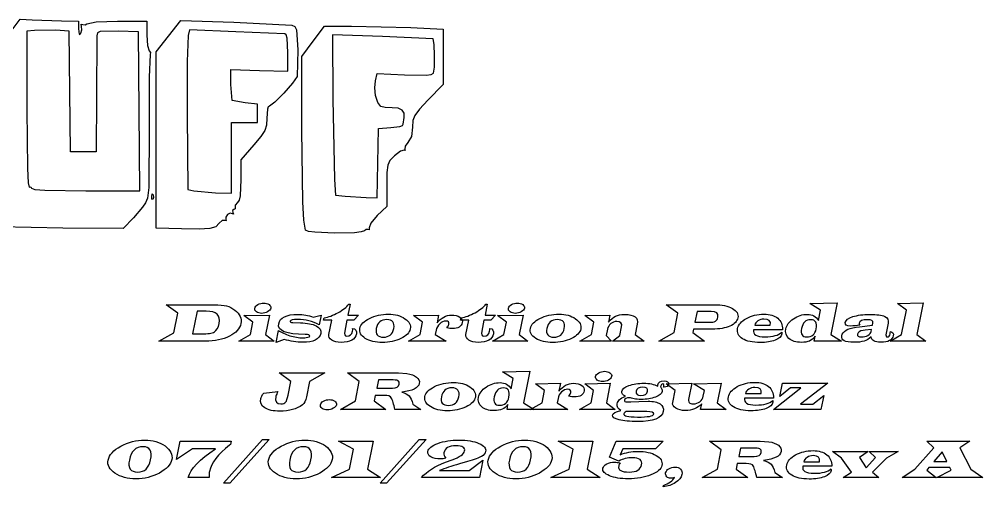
# Model space of a CAD drawing. Extents: x 11.5 to 80.3, y 153.8 to 175.7.
# Drawn here: x 40.43 to 80.3, y 156.38 to 175.7 of the extents above; entities that cross this region are included whole.
import ezdxf

# ---------------------------------------------------------------- set-up
doc = ezdxf.new("R2010")
doc.units = 0
doc.layers.add('Layer_1', color=7, linetype='CONTINUOUS')

msp = doc.modelspace()

# ---------------------------------------------------------------- linework, layer by layer
at = {"layer": 'Layer_1', "color": 7}
for points in [[(39.973111, 175.0433), (40.463636, 175.704984), (40.97042, 175.677298), (42.182612, 175.635631), (42.888027, 175.621632), (42.889438, 175.305411), (42.911028, 175.095818), (42.938234, 175.082046), (42.977728, 175.126313), (43.022531, 175.266165), (43.008363, 175.409844), (42.99572, 175.49956), (43.059288, 175.490049), (43.152887, 175.472354), (43.227512, 175.522747), (43.608729, 175.594093), (44.499115, 175.621638), (45.709603, 175.621638), (45.709603, 175.04359), (45.738649, 174.617393), (45.808488, 174.404428), (45.860227, 174.331978), (45.845749, 174.243615), (45.807006, 173.315126), (45.800374, 171.222801), (45.787053, 168.746149), (45.739185, 168.303201), (45.650734, 168.118376), (45.531893, 167.935065), (45.155536, 167.493175), (44.732129, 167.051283), (42.228939, 167.067652), (39.604114, 167.128457)], [(47.144748, 167.036274), (46.09879, 167.066004), (46.091029, 169.470847), (46.09244, 173.120184), (46.10164, 174.364677), (46.606996, 175.007726), (47.112349, 175.650777), (49.305269, 175.583405), (51.711146, 175.462583), (51.828942, 175.408823), (51.89667, 175.271347), (51.954692, 174.439581), (51.93663, 173.341028), (51.73952, 173.061137), (51.374421, 172.650927), (51.001791, 172.280243), (50.782096, 172.118938), (50.736189, 172.084107), (50.701442, 171.984386), (50.671749, 171.618911), (50.658457, 171.328496), (50.591728, 171.102512), (50.43122, 170.85734), (50.136597, 170.509352), (49.601456, 169.899817), (49.601456, 169.075324), (49.56931, 168.407095), (49.524544, 168.229837), (49.45658, 168.130594), (49.369923, 168.020332), (49.365013, 167.924083), (49.370713, 167.863152), (49.309547, 167.837808), (49.253278, 167.802081), (49.270748, 167.716184), (49.296797, 167.651476), (49.261129, 167.666688), (49.161087, 167.687911), (49.053047, 167.628918), (48.980042, 167.527778), (48.985122, 167.422558), (48.99881, 167.369678), (48.942052, 167.386554), (48.829736, 167.379132), (48.708098, 167.26959), (48.563962, 167.125544), (48.321933, 167.048576), (47.88213, 167.023769), (47.144666, 167.036243), (47.144725, 167.036243)], [(52.281946, 166.986586), (52.212107, 167.395701), (52.165238, 168.156078), (52.125677, 171.120651), (52.11769, 174.160111), (52.586607, 174.793663), (53.055528, 175.427218), (54.183398, 175.427221), (56.640182, 175.363487), (57.969099, 175.299755), (57.969099, 174.15651), (57.969099, 173.013264), (57.336659, 172.358655), (56.986277, 171.985143), (56.796827, 171.732763), (56.719185, 171.515053), (56.704227, 171.245551), (56.660466, 170.851789), (56.511923, 170.613026), (56.39431, 170.45821), (56.381582, 170.330378), (56.401196, 170.275604), (56.361372, 170.296432), (56.208568, 170.257325), (55.956578, 170.058426), (55.771638, 169.863853), (55.675685, 169.67131), (55.639527, 169.372112), (55.633967, 168.857587), (55.633967, 167.969439), (55.24588, 167.587468), (54.985431, 167.280492), (54.904222, 167.078822), (54.910741, 167.0056), (54.861192, 167.007293), (54.780058, 167.017284), (54.710618, 166.96369), (54.581278, 166.914809), (54.298249, 166.881681), (53.478938, 166.860741), (52.668302, 166.896955), (52.396122, 166.935284), (52.281971, 166.986448), (52.281963, 166.98644)], [(45.39475, 171.89999), (45.369124, 175.183813), (44.517764, 175.211922), (43.779812, 175.205854), (43.675122, 175.142698), (43.647605, 175.017313), (43.623278, 172.508092), (43.617746, 170.221578), (43.082605, 170.221578), (42.547464, 170.221578), (42.521527, 172.718102), (42.495591, 175.214626), (41.937748, 175.248379), (41.063689, 175.246686), (40.747467, 175.211197), (40.747467, 171.956601), (40.772077, 169.540153), (40.802517, 168.942922), (40.844772, 168.762142), (40.91349, 168.774334), (40.942071, 168.719225), (41.079442, 168.67379), (41.494989, 168.641628), (43.181227, 168.616171), (45.420384, 168.616171), (45.394758, 171.899993), (45.394747, 171.899957)], [(49.212316, 169.978342), (49.212316, 171.437818), (49.747458, 171.437818), (50.282599, 171.437818), (50.282599, 171.813458), (50.282599, 172.189099), (49.78291, 172.248281), (49.239935, 172.35075), (49.189815, 173.010535), (49.182985, 173.627032), (50.365231, 173.592771), (51.547479, 173.558512), (51.547479, 174.330618), (51.519108, 174.924205), (51.481355, 175.063007), (51.425856, 175.10952), (49.388228, 175.189468), (47.472224, 175.26262), (47.415049, 175.028616), (47.382664, 173.964316), (47.385204, 171.734069), (47.41241, 168.673524), (47.655655, 168.605893), (48.555667, 168.528564), (49.212429, 168.518855), (49.212429, 169.978331), (49.212435, 169.978342)], [(55.266494, 169.759442), (55.293418, 171.194596), (55.804234, 171.224003), (56.17793, 171.277143), (56.283208, 171.319815), (56.322496, 171.369952), (56.360621, 171.643721), (56.360057, 171.825258), (56.276604, 171.951905), (56.110395, 172.023621), (55.86148, 172.040357), (55.568048, 172.051307), (55.386895, 172.097058), (55.265052, 172.269538), (55.177464, 172.551986), (55.139274, 172.871921), (55.165605, 173.156856), (55.246239, 173.46504), (56.373832, 173.409504), (57.264915, 173.392853), (57.480719, 173.419805), (57.57429, 173.471864), (57.607832, 173.729843), (57.614238, 174.200827), (57.596289, 174.66344), (57.556676, 174.896318), (55.459793, 174.989878), (53.388246, 175.060817), (53.405489, 172.397966), (53.469108, 169.08341), (53.515485, 168.431702), (53.917991, 168.394997), (54.780061, 168.34129), (55.239629, 168.3243), (55.266553, 169.759451), (55.266561, 169.759442)], [(45.911936, 168.381063), (45.931438, 168.482068), (45.970734, 168.439847), (45.989559, 168.332388), (45.963058, 168.25336), (45.923798, 168.266625), (45.911945, 168.38106), (45.911939, 168.38106)], [(48.136993, 162.398311), (46.211047, 162.398311), (46.832816, 162.746677), (46.99377, 163.552554), (46.512008, 163.903128)], [(46.512008, 163.903128), (48.489771, 163.903128)], [(54.123189, 163.928483), (54.03279, 163.477588), (54.472659, 163.477588), (54.274223, 163.259308), (53.988693, 163.259308), (53.897191, 162.802901)], [(54.072474, 163.928483), (54.123183, 163.928483)], [(59.794092, 163.928483), (59.703693, 163.477588), (60.143562, 163.477588), (59.945126, 163.259308), (59.659596, 163.259308), (59.568094, 162.802901)], [(59.743376, 163.928483), (59.794086, 163.928483)], [(69.101913, 162.8933), (68.331314, 162.8933), (68.302651, 162.749985), (68.783313, 162.398311), (66.901463, 162.398311), (67.524336, 162.749985), (67.68529, 163.555862), (67.202425, 163.903128)], [(67.202425, 163.903128), (69.192312, 163.903128)], [(73.498408, 163.248282), (73.584395, 163.678231), (73.137911, 163.953838), (74.272312, 163.979209)], [(74.272312, 163.979195), (74.011036, 162.673917), (74.45752, 162.398311), (73.328631, 162.398311), (73.36832, 162.598951)], [(77.830959, 163.979195), (77.569683, 162.673917), (77.941201, 162.398311), (76.460638, 162.398311), (76.942399, 162.673917), (77.143042, 163.678231), (76.771522, 163.953838), (77.830959, 163.979209)], [(48.165656, 163.636338), (47.788624, 163.636338), (47.600108, 162.695965)], [(50.781723, 163.477588), (50.620769, 162.673917), (50.98457, 162.398311), (49.511723, 162.398311), (49.993485, 162.673917), (50.093806, 163.175522), (49.722286, 163.452233), (50.781723, 163.477576)], [(52.591913, 163.392656), (52.919336, 163.477542)], [(52.919336, 163.477588), (52.838858, 163.076304)], [(57.680733, 162.844772), (57.646558, 162.673895), (58.093042, 162.398288), (56.535308, 162.398288), (57.019274, 162.673895), (57.119596, 163.1755), (56.748076, 163.45221)], [(56.748076, 163.452233), (57.782158, 163.476476), (57.717114, 163.151257)], [(61.276862, 163.477588), (61.115908, 162.673917), (61.479709, 162.398311), (60.006862, 162.398311), (60.488624, 162.673917), (60.588945, 163.175522), (60.217425, 163.452233), (61.276862, 163.477576)], [(64.77267, 162.889981), (64.719753, 162.624297), (64.938035, 162.398299), (63.62063, 162.398299), (64.102392, 162.673906), (64.202713, 163.175511), (63.831193, 163.452221)], [(63.831193, 163.452233), (64.865272, 163.477576), (64.806844, 163.187638)], [(69.056715, 163.620906), (68.476836, 163.620906), (68.387538, 163.175522)], [(51.752965, 163.161191), (52.06385, 163.149055)], [(53.244549, 162.672814), (53.361406, 163.259308), (53.021859, 163.259308), (53.041699, 163.357423)], [(58.915452, 162.672814), (59.032309, 163.259308), (58.692762, 163.259308), (58.712602, 163.357423)], [(66.005188, 163.103855), (65.919197, 162.673906), (66.290715, 162.398299), (64.973313, 162.398299), (65.283094, 162.624297), (65.355854, 162.986995)], [(68.387538, 163.175522), (68.960802, 163.175522)], [(70.862489, 163.056461), (71.508515, 163.056461)], [(75.053938, 162.970471), (75.191741, 162.98921), (75.737443, 163.063071), (75.753981, 163.149061)], [(76.379058, 163.138038), (76.297479, 162.729035)], [(47.600108, 162.695965), (47.969424, 162.695965)], [(51.386957, 162.469958), (51.05733, 162.343178), (51.157651, 162.843683)], [(72.013433, 162.867945), (70.817297, 162.867945)], [(75.701051, 162.884478), (75.432059, 162.846996), (75.354888, 162.838191)], [(75.683412, 162.797401), (75.701051, 162.884492)], [(52.15866, 162.533899), (52.251263, 162.53277), (52.433163, 162.572456)], [(51.556736, 160.161476), (51.670288, 160.730332), (51.188527, 161.080906), (53.070373, 161.080906), (52.4475, 160.730332), (52.31962, 160.090921)], [(55.529892, 160.153797), (55.163883, 160.153797), (55.117582, 159.925595), (55.600447, 159.576125), (53.718598, 159.576125), (54.340367, 159.925595), (54.501324, 160.729265), (54.019563, 161.080942)], [(54.019563, 161.080906), (55.842981, 161.080906), (56.11859, 161.082035), (56.466957, 161.058892)], [(60.782973, 160.42606), (60.868963, 160.856008), (60.422479, 161.131615), (61.55688, 161.156987)], [(61.55688, 161.156973), (61.295604, 159.851695), (61.742088, 159.576088), (60.613199, 159.576088), (60.652885, 159.776729)], [(55.78786, 160.798774), (55.292867, 160.798774), (55.223415, 160.451508)], [(50.546906, 160.244159), (51.127885, 160.318022)], [(55.223415, 160.451454), (55.716201, 160.451454), (55.869439, 160.453712)], [(62.723251, 160.02255), (62.689076, 159.851673), (63.135561, 159.576066), (61.577826, 159.576066), (62.061792, 159.851673), (62.162114, 160.353277), (61.790594, 160.629988)], [(61.790594, 160.63001), (62.824673, 160.654253), (62.759632, 160.329035)], [(64.886219, 160.655365), (64.725265, 159.851695), (65.089066, 159.576088), (63.616219, 159.576088), (64.097981, 159.851695), (64.198302, 160.3533), (63.826785, 160.63001), (64.886219, 160.655354)], [(66.973097, 160.487796), (67.018298, 160.415036)], [(67.115323, 160.499923), (67.094382, 160.499923)], [(67.468112, 159.864923), (67.566229, 160.3533), (67.194709, 160.63001), (68.254146, 160.655354), (68.132878, 160.052327)], [(68.732603, 160.117368), (68.780008, 160.353289), (68.329113, 160.629999), (69.467924, 160.655343)], [(69.467922, 160.655365), (69.306965, 159.851695), (69.678485, 159.576088), (68.624563, 159.576088), (68.66976, 159.802086)], [(72.011229, 160.655365), (73.88536, 160.655365), (72.761983, 159.794367), (73.270203, 159.794367), (73.716687, 160.150453), (73.602034, 159.576088), (71.634197, 159.576088), (72.777417, 160.466852), (72.349673, 160.466852), (71.902088, 160.109663), (72.011229, 160.655365)], [(65.576311, 159.889177), (65.741677, 159.89358), (66.064689, 159.903486), (66.448336, 159.914521)], [(65.87948, 160.013767), (65.760419, 160.043533)], [(71.636401, 160.045723), (70.440265, 160.045723)], [(70.485457, 160.234239), (71.131481, 160.234239)], [(56.722721, 159.794404), (57.043529, 159.576125), (55.976376, 159.576125)], [(66.394316, 159.485676), (65.548752, 159.488978)], [(50.493989, 158.334751), (50.776211, 158.334751), (49.14241, 156.527865), (48.876723, 156.527865), (50.493989, 158.334751)], [(56.980689, 158.334751), (57.262911, 158.334751), (55.62911, 156.527865), (55.363423, 156.527865), (56.980689, 158.334751)], [(48.555921, 157.946695), (47.599013, 157.946695), (46.935347, 157.503519), (47.086381, 158.258683)], [(47.086376, 158.258683), (49.204146, 158.258683), (49.178802, 158.129699), (49.136909, 158.097726)], [(55.075689, 158.258683), (54.845283, 157.10554), (55.376654, 156.753866), (53.344874, 156.753866), (54.092322, 157.10554), (54.257688, 157.932364), (53.645838, 158.258683), (55.075689, 158.258683)], [(64.164128, 158.258683), (63.933719, 157.10554), (64.46509, 156.753866), (62.433313, 156.753866), (63.180758, 157.10554), (63.346124, 157.932364), (62.734274, 158.258683), (64.164128, 158.258683)], [(65.2401, 157.438486), (64.853145, 157.593929), (65.124344, 158.258695)], [(65.124344, 158.258683), (67.070133, 158.258683), (66.760352, 157.946695), (65.412078, 157.946695), (65.293017, 157.703058)], [(70.505308, 157.331575), (70.1393, 157.331575), (70.092999, 157.103373), (70.575864, 156.753903), (68.694015, 156.753903), (69.315784, 157.103373), (69.476741, 157.907043), (68.994979, 158.25872)], [(68.994979, 158.258683), (70.818397, 158.258683), (71.094007, 158.259812), (71.442374, 158.23667)], [(70.763276, 157.976552), (70.268284, 157.976552), (70.198832, 157.629286)], [(79.760213, 158.258683), (79.344596, 157.984177), (79.798799, 157.10554), (80.297096, 156.753866), (78.400915, 156.753866), (78.985203, 157.062547), (78.937798, 157.166173), (78.071288, 157.166173), (77.983094, 157.062547), (78.375561, 156.753866), (76.969961, 156.753866), (77.483693, 157.10554), (78.278547, 157.984177), (77.98089, 158.258683), (79.760213, 158.258683)], [(59.618806, 157.478161), (59.474388, 156.753866), (57.076602, 156.753866)], [(57.822947, 157.051534), (59.043338, 157.051534), (59.618806, 157.478175)], [(58.068788, 157.387763), (58.34109, 157.488084)], [(70.198832, 157.629232), (70.691617, 157.629232), (70.844856, 157.63149)], [(76.793572, 157.833143), (76.311811, 157.557536), (75.742955, 156.979864), (75.998719, 156.753866), (74.515951, 156.753866), (74.862114, 156.979864), (74.453112, 157.557536), (74.081592, 157.833143), (75.563258, 157.833143), (75.193945, 157.58179), (75.468451, 157.155149), (75.86312, 157.58179), (75.595229, 157.833143), (76.793572, 157.833143)], [(78.614786, 157.82212), (78.26752, 157.414221), (78.816533, 157.414221), (78.614786, 157.82212)], [(58.973883, 157.42085), (58.64536, 157.323836)], [(74.048521, 157.223501), (72.852381, 157.223501)], [(72.897576, 157.412017), (73.5436, 157.412017)], [(48.290234, 156.753866), (47.42152, 156.753866)], [(71.698138, 156.972182), (72.018945, 156.753903), (70.951792, 156.753903)], [(67.078953, 156.377935), (67.088887, 156.429751)]]:
    msp.add_lwpolyline(points, dxfattribs=at)
for points in [[(48.489771, 163.903128), (48.715399, 163.903125), (48.889581, 163.886957), (49.012322, 163.85462)], [(49.012322, 163.85462), (49.135055, 163.823016), (49.249341, 163.764588), (49.355177, 163.679334)], [(50.175385, 163.758709), (50.18642, 163.815297), (50.229773, 163.864907), (50.305473, 163.907536)], [(50.305473, 163.907536), (50.381173, 163.950897), (50.462386, 163.972577), (50.54911, 163.97258)], [(50.54911, 163.97258), (50.635834, 163.972577), (50.708227, 163.950905), (50.766288, 163.907536)], [(50.766288, 163.907536), (50.825084, 163.864173), (50.848971, 163.814564), (50.837947, 163.758709)], [(53.618271, 163.573501), (53.820381, 163.685213), (53.971782, 163.80354), (54.072474, 163.928483)], [(59.289174, 163.573501), (59.491284, 163.685213), (59.642685, 163.80354), (59.743376, 163.928483)], [(60.670524, 163.758709), (60.681559, 163.815297), (60.724911, 163.864907), (60.800612, 163.907536)], [(60.800612, 163.907536), (60.876312, 163.950897), (60.957525, 163.972577), (61.044249, 163.97258)], [(61.044249, 163.97258), (61.130973, 163.972577), (61.203366, 163.950905), (61.261427, 163.907536)], [(61.261427, 163.907536), (61.320223, 163.864173), (61.34411, 163.814564), (61.333086, 163.758709)], [(69.192312, 163.903128), (69.508341, 163.903125), (69.757123, 163.852413), (69.93866, 163.75099)], [(48.702538, 163.12481), (48.770887, 163.465827), (48.591927, 163.636338), (48.165656, 163.636338)], [(49.355177, 163.679334), (49.560226, 163.512498), (49.642541, 163.328391), (49.602122, 163.127017)], [(50.245941, 163.609879), (50.187879, 163.653243), (50.164362, 163.702852), (50.175385, 163.758709)], [(50.46312, 163.545939), (50.376395, 163.545939), (50.304003, 163.567247), (50.245941, 163.609879)], [(50.706756, 163.610983), (50.631056, 163.567619), (50.549844, 163.545939), (50.46312, 163.545939)], [(50.837947, 163.758709), (50.826912, 163.703585), (50.783191, 163.654343), (50.706756, 163.610983)], [(51.166471, 163.114845), (51.218654, 163.37428), (51.482501, 163.504001), (51.958017, 163.504001)], [(51.958017, 163.504001), (52.182911, 163.504001), (52.394211, 163.466886), (52.591913, 163.392656)], [(53.041699, 163.357423), (53.224703, 163.38976), (53.416894, 163.461786), (53.618271, 163.573501)], [(54.92135, 163.338683), (55.15433, 163.453333), (55.418544, 163.510661), (55.713997, 163.510661)], [(55.713997, 163.510661), (55.982254, 163.510661), (56.206782, 163.448925), (56.387582, 163.325453)], [(57.717114, 163.151257), (57.892032, 163.368068), (58.090835, 163.476473), (58.313529, 163.476476)], [(58.313529, 163.476476), (58.463456, 163.476473), (58.579946, 163.447077), (58.662999, 163.388281)], [(58.712602, 163.357423), (58.895606, 163.38976), (59.087797, 163.461786), (59.289174, 163.573501)], [(60.74108, 163.609879), (60.683018, 163.653243), (60.659501, 163.702852), (60.670524, 163.758709)], [(60.958258, 163.545939), (60.871534, 163.545939), (60.799142, 163.567247), (60.74108, 163.609879)], [(61.201895, 163.610983), (61.126195, 163.567619), (61.044982, 163.545939), (60.958258, 163.545939)], [(61.333086, 163.758709), (61.322051, 163.703585), (61.278329, 163.654343), (61.201895, 163.610983)], [(61.976906, 163.338683), (62.209886, 163.453333), (62.474099, 163.510661), (62.769552, 163.510661)], [(62.769552, 163.510661), (63.03781, 163.510661), (63.262338, 163.448925), (63.443138, 163.325453)], [(65.107808, 163.434583), (65.204086, 163.479414), (65.327925, 163.50183), (65.479326, 163.50183)], [(65.479326, 163.50183), (65.882813, 163.50183), (66.058101, 163.369172), (66.005188, 163.103855)], [(69.342242, 163.392701), (69.373109, 163.544835), (69.277932, 163.620903), (69.056715, 163.620906)], [(69.93866, 163.75099), (70.120925, 163.649565), (70.196255, 163.519481), (70.164658, 163.360731)], [(70.519634, 163.339784), (70.731301, 163.455907), (70.972364, 163.513969), (71.242828, 163.513969)], [(71.242828, 163.513969), (71.487566, 163.513969), (71.677919, 163.456641), (71.813888, 163.341991)], [(72.467633, 163.322145), (72.647697, 163.443413), (72.838417, 163.504046), (73.039797, 163.504046)], [(73.039797, 163.504046), (73.252931, 163.504046), (73.405802, 163.418792), (73.498408, 163.248282)], [(74.92385, 163.409236), (75.111996, 163.471706), (75.345713, 163.50294), (75.624995, 163.502942)], [(75.624995, 163.502942), (75.919711, 163.50294), (76.125496, 163.474644), (76.242356, 163.418056)], [(48.505203, 162.780851), (48.602217, 162.838179), (48.667994, 162.952832), (48.702538, 163.12481)], [(49.602122, 163.127017), (49.559492, 162.911673), (49.402212, 162.736387), (49.130283, 162.601158)], [(52.267798, 162.674973), (51.474785, 162.674973), (51.107676, 162.821596), (51.166471, 163.114845)], [(51.642721, 163.221824), (51.634649, 163.181401), (51.671383, 163.161191), (51.752965, 163.161191)], [(51.954709, 163.29679), (51.757007, 163.29679), (51.653011, 163.271814), (51.642721, 163.221824)], [(52.838858, 163.076304), (52.563985, 163.223294), (52.269268, 163.29679), (51.954709, 163.29679)], [(52.06385, 163.149055), (52.343865, 163.149055), (52.56031, 163.109736), (52.713181, 163.031095)], [(54.524475, 162.926374), (54.556812, 163.087328), (54.689104, 163.224764), (54.92135, 163.338683)], [(55.636826, 163.289074), (55.398701, 163.289072), (55.254652, 163.164866), (55.204673, 162.916451)], [(55.925663, 162.91535), (55.975639, 163.164499), (55.879359, 163.289072), (55.636826, 163.289074)], [(56.387582, 163.325453), (56.569113, 163.202714), (56.643713, 163.06087), (56.611376, 162.899915)], [(57.828459, 163.117071), (57.751288, 163.043575), (57.702046, 162.952809), (57.680733, 162.844772)], [(58.080915, 163.228416), (57.98978, 163.228416), (57.905627, 163.191301), (57.828459, 163.117071)], [(58.207695, 163.089509), (58.226802, 163.182115), (58.184553, 163.228416), (58.080915, 163.228416)], [(58.117297, 162.940682), (58.17021, 163.000948), (58.200343, 163.050557), (58.207695, 163.089509)], [(58.761116, 163.163384), (58.72804, 162.998019), (58.59244, 162.915336), (58.354318, 162.915339)], [(58.662999, 163.388281), (58.746782, 163.33022), (58.779486, 163.255253), (58.761116, 163.163384)], [(61.580031, 162.926374), (61.612368, 163.087328), (61.744659, 163.224764), (61.976906, 163.338683)], [(62.692381, 163.289074), (62.454256, 163.289072), (62.310207, 163.164866), (62.260229, 162.916451)], [(62.981219, 162.91535), (63.031195, 163.164499), (62.934915, 163.289072), (62.692381, 163.289074)], [(63.443138, 163.325453), (63.624669, 163.202714), (63.699268, 163.06087), (63.666931, 162.899915)], [(64.907165, 163.12039), (64.83661, 163.061592), (64.791776, 162.984791), (64.77267, 162.889981)], [(64.806844, 163.187638), (64.911941, 163.30817), (65.012262, 163.390485), (65.107808, 163.434583)], [(65.155213, 163.208585), (65.060401, 163.208585), (64.977721, 163.179186), (64.907165, 163.12039)], [(65.355854, 162.986995), (65.385253, 163.134721), (65.318372, 163.208585), (65.155213, 163.208585)], [(68.960802, 163.175522), (69.087949, 163.175522), (69.179081, 163.191327), (69.234205, 163.222927)], [(69.234205, 163.222927), (69.29006, 163.25453), (69.326071, 163.311122), (69.342242, 163.392701)], [(70.164658, 163.360731), (70.135256, 163.215208), (70.026482, 163.100925), (69.838338, 163.017876)], [(70.153626, 162.91535), (70.186699, 163.082183), (70.308701, 163.223661), (70.519634, 163.339784)], [(70.992576, 163.235054), (70.92055, 163.187282), (70.877187, 163.127751), (70.862489, 163.056461)], [(71.241725, 163.306713), (71.148386, 163.30671), (71.065336, 163.282837), (70.992576, 163.235054)], [(71.508515, 163.056461), (71.54232, 163.223294), (71.453392, 163.30671), (71.241725, 163.306713)], [(71.813888, 163.341991), (71.950588, 163.228072), (72.017099, 163.070056), (72.013428, 162.867945)], [(72.150133, 162.906531), (72.181737, 163.063074), (72.28757, 163.201614), (72.467633, 163.322145)], [(73.1776, 163.282473), (72.974753, 163.28247), (72.849074, 163.161205), (72.800568, 162.918672)], [(73.405802, 162.905441), (73.455778, 163.156794), (73.379697, 163.28247), (73.1776, 163.282473)], [(74.823529, 163.021181), (74.663308, 163.021178), (74.592753, 163.069686), (74.611862, 163.1667)], [(74.611862, 163.1667), (74.631702, 163.265918), (74.735701, 163.346763), (74.92385, 163.409236)], [(75.207173, 163.063071), (75.096195, 163.035131), (74.968314, 163.021178), (74.823529, 163.021181)], [(75.186232, 163.138038), (75.181829, 163.115262), (75.188772, 163.090266), (75.207173, 163.063071)], [(75.526883, 163.281353), (75.318888, 163.281353), (75.205339, 163.233581), (75.186232, 163.138038)], [(75.753981, 163.149061), (75.77162, 163.237256), (75.69592, 163.281353), (75.526883, 163.281353)], [(76.242356, 163.418056), (76.359946, 163.361462), (76.405514, 163.268122), (76.379058, 163.138038)], [(47.969424, 162.695965), (48.229593, 162.695965), (48.408189, 162.72426), (48.505203, 162.780851)], [(51.157651, 162.843683), (51.281857, 162.756222), (51.439507, 162.682728), (51.630594, 162.623196)], [(52.903901, 162.719107), (52.854659, 162.472162), (52.605878, 162.34869), (52.157556, 162.34869)], [(52.450802, 162.595598), (52.461103, 162.648515), (52.40009, 162.674973), (52.267798, 162.674973)], [(52.713181, 163.031095), (52.866784, 162.95319), (52.930357, 162.849194), (52.903901, 162.719107)], [(53.363613, 162.442408), (53.265863, 162.506348), (53.226177, 162.583149), (53.244549, 162.672814)], [(54.381157, 162.698172), (54.334853, 162.463721), (54.122819, 162.346495), (53.745054, 162.346495)], [(53.897191, 162.802901), (53.871481, 162.67208), (53.901227, 162.60667), (53.986489, 162.60667)], [(53.986489, 162.60667), (54.11731, 162.60667), (54.195949, 162.672814), (54.22241, 162.805106)], [(54.22241, 162.805106), (54.229748, 162.841854), (54.230848, 162.882276), (54.225712, 162.926374)], [(54.225712, 162.926374), (54.355799, 162.904332), (54.407613, 162.828256), (54.381157, 162.698172)], [(54.74937, 162.51186), (54.567102, 162.626513), (54.492135, 162.764683), (54.524475, 162.926374)], [(55.204673, 162.916451), (55.157638, 162.68053), (55.256119, 162.562572), (55.500126, 162.562572)], [(55.500126, 162.562572), (55.73678, 162.562572), (55.878625, 162.680163), (55.925663, 162.91535)], [(56.611376, 162.899915), (56.580506, 162.74631), (56.451889, 162.614752), (56.225524, 162.505245)], [(58.354318, 162.915339), (58.291845, 162.915336), (58.212837, 162.923777), (58.117297, 162.940682)], [(59.034516, 162.442408), (58.936766, 162.506348), (58.897079, 162.583149), (58.915452, 162.672814)], [(60.05206, 162.698172), (60.005756, 162.463721), (59.793722, 162.346495), (59.415956, 162.346495)], [(59.568094, 162.802901), (59.542383, 162.67208), (59.57213, 162.60667), (59.657392, 162.60667)], [(59.657392, 162.60667), (59.788213, 162.60667), (59.866851, 162.672814), (59.893313, 162.805106)], [(59.893313, 162.805106), (59.90065, 162.841854), (59.901751, 162.882276), (59.896615, 162.926374)], [(59.896615, 162.926374), (60.026702, 162.904332), (60.078515, 162.828256), (60.05206, 162.698172)], [(61.804925, 162.51186), (61.622657, 162.626513), (61.547691, 162.764683), (61.580031, 162.926374)], [(62.260229, 162.916451), (62.213193, 162.68053), (62.311675, 162.562572), (62.555681, 162.562572)], [(62.555681, 162.562572), (62.792336, 162.562572), (62.934181, 162.680163), (62.981219, 162.91535)], [(63.666931, 162.899915), (63.636062, 162.74631), (63.507445, 162.614752), (63.28108, 162.505245)], [(69.838338, 163.017876), (69.650186, 162.934823), (69.404712, 162.8933), (69.101913, 162.8933)], [(70.35868, 162.498629), (70.187436, 162.604463), (70.119084, 162.74337), (70.153626, 162.91535)], [(70.817297, 162.867945), (70.778341, 162.673917), (70.934887, 162.576904), (71.286931, 162.576904)], [(71.286931, 162.576904), (71.6206, 162.576904), (71.852843, 162.640107), (71.983667, 162.76652)], [(71.98807, 162.692657), (71.966762, 162.58609), (71.873784, 162.500466), (71.709156, 162.435792)], [(71.983667, 162.76652), (71.991005, 162.736387), (71.992473, 162.711766), (71.98807, 162.692657)], [(72.280221, 162.504144), (72.16116, 162.608507), (72.117796, 162.742636), (72.150133, 162.906531)], [(72.800568, 162.918672), (72.754267, 162.685689), (72.826645, 162.569199), (73.017747, 162.569199)], [(73.017747, 162.569199), (73.231617, 162.569199), (73.360968, 162.681281), (73.405802, 162.905441)], [(74.464135, 162.615489), (74.501617, 162.802901), (74.698219, 162.921229), (75.053938, 162.970471)], [(75.112355, 162.68826), (75.096183, 162.609619), (75.151674, 162.5703), (75.278821, 162.5703)], [(75.354888, 162.838191), (75.209366, 162.819818), (75.128523, 162.769839), (75.112355, 162.68826)], [(75.548916, 162.635343), (75.626087, 162.678704), (75.670918, 162.732724), (75.683412, 162.797401)], [(76.297479, 162.729035), (76.276171, 162.623202), (76.294177, 162.570285), (76.351497, 162.570285)], [(76.351497, 162.570285), (76.411762, 162.570285), (76.450715, 162.613649), (76.468354, 162.700373)], [(76.468354, 162.700373), (76.472022, 162.718746), (76.474224, 162.748878), (76.474958, 162.790772)], [(76.474969, 162.790774), (76.574921, 162.776804), (76.614976, 162.720219), (76.595133, 162.621001)], [(49.130283, 162.601158), (48.858348, 162.465925), (48.52725, 162.398311), (48.136993, 162.398311)], [(52.157556, 162.34869), (51.912816, 162.34869), (51.655949, 162.389113), (51.386957, 162.469958)], [(51.630594, 162.623196), (51.821681, 162.563665), (51.997703, 162.533899), (52.15866, 162.533899)], [(52.433163, 162.572456), (52.442731, 162.578326), (52.448601, 162.586059), (52.450802, 162.595598)], [(53.745054, 162.346495), (53.589241, 162.346495), (53.462095, 162.378465), (53.363613, 162.442408)], [(55.456029, 162.340983), (55.167191, 162.340983), (54.93164, 162.397941), (54.74937, 162.51186)], [(56.225524, 162.505245), (55.999893, 162.395737), (55.743393, 162.340983), (55.456029, 162.340983)], [(59.415956, 162.346495), (59.260144, 162.346495), (59.132997, 162.378465), (59.034516, 162.442408)], [(62.511584, 162.340983), (62.222747, 162.340983), (61.987195, 162.397941), (61.804925, 162.51186)], [(63.28108, 162.505245), (63.055449, 162.395737), (62.798948, 162.340983), (62.511584, 162.340983)], [(71.086283, 162.339879), (70.773191, 162.339879), (70.530658, 162.392796), (70.35868, 162.498629)], [(71.709156, 162.435792), (71.544524, 162.371852), (71.336902, 162.339879), (71.086283, 162.339879)], [(72.791749, 162.347598), (72.570529, 162.347598), (72.400019, 162.399778), (72.280221, 162.504144)], [(73.129092, 162.401615), (73.045306, 162.365604), (72.93286, 162.347598), (72.791749, 162.347598)], [(73.36832, 162.598951), (73.29262, 162.504141), (73.212875, 162.438363), (73.129092, 162.401615)], [(74.972356, 162.348699), (74.598264, 162.348699), (74.428858, 162.43763), (74.464135, 162.615489)], [(75.384665, 162.398311), (75.282507, 162.365237), (75.14507, 162.348699), (74.972356, 162.348699)], [(75.278821, 162.5703), (75.381713, 162.5703), (75.471745, 162.591974), (75.548916, 162.635343)], [(75.684526, 162.580211), (75.587513, 162.492751), (75.487558, 162.432118), (75.384665, 162.398311)], [(76.080298, 162.348699), (75.824534, 162.348699), (75.692609, 162.42587), (75.684526, 162.580211)], [(76.595133, 162.621001), (76.559119, 162.439467), (76.387508, 162.348699), (76.080298, 162.348699)], [(56.466957, 161.058892), (56.639669, 161.036851), (56.773431, 160.987967), (56.868243, 160.912269)], [(64.279881, 160.936487), (64.290916, 160.993075), (64.334268, 161.042684), (64.409969, 161.085314)], [(64.409969, 161.085314), (64.485669, 161.128675), (64.566882, 161.150355), (64.653606, 161.150358)], [(64.653606, 161.150358), (64.74033, 161.150355), (64.812723, 161.128683), (64.870784, 161.085314)], [(64.870784, 161.085314), (64.929579, 161.041951), (64.953467, 160.992341), (64.942443, 160.936487)], [(56.098745, 160.761289), (56.049502, 160.786266), (55.945873, 160.798771), (55.78786, 160.798774)], [(56.151661, 160.617974), (56.165631, 160.689263), (56.147992, 160.737035), (56.098745, 160.761289)], [(56.868243, 160.912269), (56.963784, 160.837303), (57.001633, 160.750212), (56.981792, 160.650994)], [(57.613485, 160.516461), (57.846465, 160.631111), (58.110681, 160.688439), (58.406131, 160.688439)], [(58.406131, 160.688439), (58.674389, 160.688439), (58.898917, 160.626703), (59.079717, 160.503231)], [(59.752201, 160.499923), (59.932262, 160.621191), (60.122985, 160.681824), (60.324362, 160.681824)], [(60.324362, 160.681824), (60.537496, 160.681824), (60.690367, 160.59657), (60.782973, 160.42606)], [(64.350437, 160.787657), (64.292375, 160.83102), (64.268858, 160.880629), (64.279881, 160.936487)], [(64.567618, 160.723717), (64.480891, 160.723717), (64.408498, 160.745025), (64.350437, 160.787657)], [(64.811255, 160.78876), (64.735552, 160.745397), (64.654339, 160.723717), (64.567618, 160.723717)], [(64.942443, 160.936487), (64.931408, 160.881363), (64.887689, 160.832121), (64.811255, 160.78876)], [(66.854047, 160.58481), (66.876822, 160.698729), (66.962082, 160.755687), (67.109811, 160.755687)], [(67.109811, 160.755687), (67.250186, 160.755687), (67.310451, 160.706445), (67.290608, 160.607963)], [(70.142599, 160.517562), (70.354266, 160.633685), (70.595332, 160.691747), (70.865794, 160.691747)], [(70.865794, 160.691747), (71.110531, 160.691747), (71.300884, 160.634419), (71.436853, 160.519769)], [(51.106945, 160.26731), (51.073137, 160.18279), (51.052924, 160.122891), (51.046312, 160.087616)], [(51.127885, 160.318022), (51.11908, 160.295981), (51.112081, 160.27907), (51.106945, 160.26731)], [(55.869439, 160.453712), (56.035538, 160.453712), (56.129611, 160.508466), (56.151661, 160.617974)], [(56.981792, 160.650994), (56.943571, 160.459904), (56.701405, 160.339006), (56.25529, 160.288293)], [(56.25529, 160.288293), (56.395665, 160.251545), (56.498557, 160.198628), (56.563971, 160.129543)], [(57.21661, 160.104151), (57.248947, 160.265106), (57.381238, 160.402542), (57.613485, 160.516461)], [(58.328963, 160.466852), (58.090835, 160.466849), (57.946786, 160.342643), (57.896811, 160.094229)], [(58.617798, 160.093128), (58.667774, 160.342276), (58.571497, 160.466849), (58.328963, 160.466852)], [(59.079717, 160.503231), (59.261251, 160.380492), (59.335848, 160.238647), (59.30351, 160.077693)], [(59.434701, 160.084308), (59.466302, 160.240851), (59.572135, 160.379392), (59.752201, 160.499923)], [(60.462165, 160.460251), (60.259318, 160.460248), (60.133642, 160.338983), (60.085133, 160.09645)], [(60.690367, 160.083219), (60.740343, 160.334572), (60.664262, 160.460248), (60.462165, 160.460251)], [(62.870977, 160.294849), (62.793806, 160.221353), (62.744564, 160.130587), (62.723251, 160.02255)], [(62.759632, 160.329035), (62.934548, 160.545846), (63.133354, 160.654251), (63.356047, 160.654253)], [(63.123433, 160.406194), (63.032298, 160.406194), (62.948145, 160.369079), (62.870977, 160.294849)], [(63.250213, 160.267287), (63.26932, 160.359893), (63.227071, 160.406194), (63.123433, 160.406194)], [(63.159812, 160.11846), (63.212729, 160.178726), (63.242861, 160.228335), (63.250213, 160.267287)], [(63.356047, 160.654253), (63.505974, 160.654251), (63.622464, 160.624854), (63.705517, 160.566059)], [(63.803631, 160.341162), (63.770558, 160.175796), (63.634958, 160.093114), (63.396836, 160.093117)], [(63.705517, 160.566059), (63.7893, 160.507997), (63.822004, 160.433031), (63.803631, 160.341162)], [(65.518986, 160.119575), (65.396248, 160.174696), (65.342598, 160.241207), (65.358032, 160.319114)], [(65.358032, 160.319114), (65.376405, 160.410983), (65.47599, 160.489989), (65.65679, 160.556136)], [(65.65679, 160.556136), (65.837587, 160.62228), (66.044845, 160.655354), (66.278562, 160.655354)], [(65.961062, 160.322422), (65.938287, 160.207767), (66.003686, 160.150442), (66.157294, 160.150442)], [(66.22895, 160.493299), (66.073141, 160.493296), (65.983843, 160.436338), (65.961062, 160.322422)], [(66.157294, 160.150442), (66.313103, 160.150442), (66.402398, 160.207767), (66.425185, 160.322422)], [(66.425185, 160.322422), (66.44796, 160.436338), (66.382555, 160.493296), (66.22895, 160.493299)], [(66.278562, 160.655354), (66.504924, 160.655354), (66.694544, 160.616402), (66.847415, 160.538497)], [(67.039239, 160.313614), (67.020866, 160.221742), (66.927157, 160.144574), (66.758117, 160.082101)], [(66.847443, 160.538508), (66.848854, 160.555414), (66.851112, 160.570845), (66.854047, 160.58481)], [(66.974226, 160.54402), (66.968356, 160.515358), (66.967989, 160.496615), (66.973097, 160.487796)], [(67.058009, 160.627806), (67.013175, 160.627804), (66.985249, 160.599866), (66.974226, 160.54402)], [(67.018298, 160.415036), (67.038872, 160.381229), (67.045843, 160.347421), (67.039239, 160.313614)], [(67.106517, 160.547328), (67.117552, 160.600978), (67.101381, 160.627804), (67.058009, 160.627806)], [(67.094382, 160.499923), (67.100252, 160.519029), (67.104288, 160.534834), (67.106517, 160.547328)], [(67.290608, 160.607963), (67.276638, 160.535935), (67.218215, 160.499923), (67.115323, 160.499923)], [(69.776594, 160.093128), (69.809665, 160.259961), (69.931669, 160.401439), (70.142599, 160.517562)], [(70.615542, 160.412832), (70.543516, 160.36506), (70.500155, 160.305528), (70.485457, 160.234239)], [(70.864693, 160.484491), (70.771351, 160.484488), (70.688301, 160.460615), (70.615542, 160.412832)], [(71.131481, 160.234239), (71.165285, 160.401072), (71.076357, 160.484488), (70.864693, 160.484491)], [(71.436853, 160.519769), (71.573553, 160.40585), (71.640065, 160.247834), (71.636393, 160.045723)], [(50.588804, 159.637824), (50.449161, 159.730427), (50.39551, 159.857574), (50.427847, 160.019265)], [(50.427847, 160.019265), (50.441817, 160.08835), (50.481501, 160.163314), (50.546911, 160.244159)], [(51.046312, 160.087616), (51.008093, 159.89873), (51.076812, 159.80429), (51.252467, 159.80429)], [(51.252467, 159.80429), (51.34507, 159.80429), (51.411951, 159.828166), (51.45311, 159.875949)], [(51.45311, 159.875949), (51.494266, 159.924455), (51.528808, 160.019632), (51.556736, 160.161476)], [(52.31962, 160.090921), (52.289484, 159.938052), (52.231422, 159.828545), (52.145435, 159.762397)], [(52.892878, 159.767909), (52.903913, 159.823767), (52.946895, 159.873009), (53.021862, 159.915635)], [(53.021862, 159.915635), (53.097562, 159.958996), (53.178775, 159.980679), (53.265499, 159.980679)], [(53.265499, 159.980679), (53.351489, 159.980679), (53.423882, 159.959005), (53.482677, 159.915635)], [(53.482677, 159.915635), (53.541473, 159.872272), (53.56536, 159.82303), (53.554336, 159.767909)], [(55.826445, 160.056783), (55.794105, 160.121457), (55.695254, 160.153797), (55.529892, 160.153797)], [(55.976376, 159.576125), (55.928601, 159.794404), (55.878625, 159.954624), (55.826445, 160.056783)], [(56.563971, 160.129543), (56.629379, 160.061192), (56.682295, 159.94948), (56.722721, 159.794404)], [(57.441507, 159.689638), (57.259237, 159.80429), (57.184273, 159.942461), (57.21661, 160.104151)], [(57.896811, 160.094229), (57.849773, 159.858308), (57.948257, 159.74035), (58.19226, 159.74035)], [(58.19226, 159.74035), (58.428915, 159.74035), (58.57076, 159.857941), (58.617798, 160.093128)], [(59.30351, 160.077693), (59.272641, 159.924088), (59.144024, 159.79253), (58.917659, 159.683022)], [(59.564786, 159.681922), (59.445725, 159.786285), (59.402362, 159.920414), (59.434701, 160.084308)], [(60.085133, 160.09645), (60.038832, 159.863467), (60.111211, 159.746977), (60.302312, 159.746977)], [(60.302312, 159.746977), (60.516183, 159.746977), (60.645536, 159.859058), (60.690367, 160.083219)], [(63.396836, 160.093117), (63.334363, 160.093114), (63.255355, 160.101555), (63.159812, 160.11846)], [(65.172824, 159.799868), (65.188262, 159.877773), (65.219125, 159.938041), (65.265427, 159.980668)], [(65.265427, 159.980668), (65.311728, 160.023295), (65.396248, 160.069596), (65.518986, 160.119575)], [(65.474889, 159.955324), (65.466084, 159.911224), (65.499866, 159.889177), (65.576311, 159.889177)], [(65.672225, 160.053439), (65.553897, 160.053439), (65.488117, 160.020732), (65.474889, 159.955324)], [(65.760419, 160.043533), (65.734709, 160.050137), (65.705295, 160.053439), (65.672225, 160.053439)], [(66.161702, 159.988395), (66.042641, 159.988395), (65.948565, 159.996834), (65.87948, 160.013767)], [(66.758117, 160.082101), (66.589077, 160.019632), (66.390271, 159.988395), (66.161702, 159.988395)], [(66.448336, 159.914521), (66.667349, 159.914521), (66.833451, 159.875935), (66.946633, 159.798767)], [(67.595992, 159.625697), (67.492366, 159.691842), (67.449736, 159.771584), (67.468112, 159.864923)], [(68.132878, 160.052327), (68.115239, 159.961192), (68.120742, 159.897249), (68.149416, 159.860503)], [(68.149416, 159.860503), (68.178815, 159.823755), (68.238344, 159.80538), (68.328009, 159.805383)], [(68.328009, 159.805383), (68.428698, 159.80538), (68.516525, 159.834412), (68.591492, 159.892474)], [(68.591492, 159.892474), (68.667189, 159.950535), (68.714227, 160.025499), (68.732603, 160.117368)], [(69.981645, 159.676407), (69.810401, 159.78224), (69.74205, 159.921147), (69.776594, 160.093128)], [(70.440265, 160.045723), (70.401312, 159.851695), (70.557855, 159.754681), (70.909899, 159.754681)], [(70.909899, 159.754681), (71.243568, 159.754681), (71.475811, 159.817885), (71.606635, 159.944298)], [(71.611038, 159.870435), (71.58973, 159.763868), (71.496749, 159.678244), (71.332124, 159.61357)], [(71.606635, 159.944298), (71.613973, 159.914165), (71.615441, 159.889544), (71.611038, 159.870435)], [(51.212778, 159.500018), (50.936434, 159.500018), (50.728445, 159.545953), (50.588804, 159.637824)], [(52.145435, 159.762397), (51.916863, 159.587479), (51.605978, 159.500018), (51.212778, 159.500018)], [(52.96233, 159.617979), (52.904268, 159.661342), (52.881118, 159.711318), (52.892878, 159.767909)], [(53.180612, 159.554038), (53.093888, 159.554038), (53.021125, 159.575346), (52.96233, 159.617979)], [(53.423145, 159.619082), (53.347445, 159.575719), (53.266602, 159.554038), (53.180612, 159.554038)], [(53.554336, 159.767909), (53.543301, 159.712054), (53.499582, 159.662443), (53.423145, 159.619082)], [(58.148163, 159.51876), (57.859326, 159.51876), (57.623775, 159.575719), (57.441507, 159.689638)], [(58.917659, 159.683022), (58.692028, 159.573514), (58.43553, 159.51876), (58.148163, 159.51876)], [(60.076314, 159.525376), (59.855094, 159.525376), (59.684584, 159.577556), (59.564786, 159.681922)], [(60.41366, 159.579393), (60.329874, 159.543382), (60.217425, 159.525376), (60.076314, 159.525376)], [(60.652885, 159.776729), (60.577185, 159.681919), (60.497443, 159.616141), (60.41366, 159.579393)], [(64.979897, 159.330233), (64.996802, 159.412549), (65.113292, 159.479063), (65.329367, 159.529773)], [(65.329367, 159.529773), (65.201486, 159.595183), (65.149304, 159.685215), (65.172824, 159.799868)], [(65.548752, 159.488983), (65.48775, 159.455176), (65.453943, 159.422102), (65.447327, 159.389765)], [(67.07672, 159.484575), (67.022333, 159.211172), (66.669186, 159.074469), (66.017284, 159.074469)], [(66.683153, 159.375434), (66.697857, 159.448927), (66.601571, 159.485676), (66.394316, 159.485676)], [(66.946633, 159.798767), (67.059815, 159.721596), (67.103176, 159.616867), (67.07672, 159.484575)], [(67.997279, 159.526476), (67.833384, 159.526476), (67.699622, 159.55955), (67.595992, 159.625697)], [(68.66976, 159.802086), (68.494842, 159.618345), (68.270681, 159.526476), (67.997279, 159.526476)], [(70.709248, 159.517657), (70.396159, 159.517657), (70.153623, 159.570574), (69.981645, 159.676407)], [(71.332124, 159.61357), (71.167492, 159.54963), (70.959867, 159.517657), (70.709248, 159.517657)], [(65.249992, 159.147229), (65.05523, 159.195004), (64.965199, 159.256003), (64.979897, 159.330233)], [(66.017284, 159.074469), (65.70052, 159.074469), (65.444756, 159.098712), (65.249992, 159.147229)], [(65.447327, 159.389765), (65.429689, 159.302305), (65.618571, 159.258577), (66.013979, 159.258577)], [(66.013979, 159.258577), (66.443925, 159.258577), (66.666982, 159.297529), (66.683153, 159.375434)], [(44.633467, 158.055836), (44.940677, 158.224873), (45.270304, 158.309393), (45.622348, 158.309393)], [(45.622348, 158.309393), (45.957484, 158.309393), (46.238606, 158.227077), (46.465707, 158.062449)], [(51.2701, 158.055836), (51.57731, 158.224873), (51.906935, 158.309393), (52.258979, 158.309393)], [(52.258979, 158.309393), (52.594117, 158.309393), (52.875236, 158.227077), (53.10234, 158.062449)], [(57.753492, 158.170503), (58.001907, 158.260899), (58.295153, 158.3061), (58.633233, 158.306102)], [(58.633233, 158.306102), (58.969839, 158.3061), (59.242875, 158.260899), (59.45234, 158.170503)], [(60.358536, 158.055836), (60.665746, 158.224873), (60.995373, 158.309393), (61.347417, 158.309393)], [(61.347417, 158.309393), (61.682554, 158.309393), (61.963675, 158.227077), (62.190776, 158.062449)], [(44.108711, 157.475957), (44.152072, 157.693502), (44.32699, 157.886794), (44.633467, 158.055836)], [(45.551792, 158.030479), (45.248254, 158.030479), (45.059741, 157.847107), (44.986245, 157.480365)], [(45.865985, 157.489185), (45.938745, 157.850048), (45.834012, 158.030479), (45.551792, 158.030479)], [(46.465707, 158.062449), (46.692806, 157.89782), (46.785041, 157.709304), (46.742417, 157.496904)], [(47.42152, 156.753866), (47.512653, 157.113256), (47.890788, 157.510865), (48.555921, 157.946695)], [(49.136909, 158.097726), (48.651103, 157.725839), (48.372925, 157.363508), (48.30237, 157.010731)], [(50.745342, 157.475957), (50.788705, 157.693502), (50.963624, 157.886794), (51.2701, 158.055836)], [(52.188423, 158.030479), (51.884887, 158.030479), (51.696371, 157.847107), (51.622878, 157.480365)], [(52.502618, 157.489185), (52.575375, 157.850048), (52.470645, 158.030479), (52.188423, 158.030479)], [(53.10234, 158.062449), (53.329436, 157.89782), (53.421675, 157.709304), (53.379048, 157.496904)], [(57.342286, 157.835364), (57.36873, 157.96839), (57.505814, 158.080102), (57.753492, 158.170503)], [(58.495429, 158.069064), (58.208062, 158.069064), (58.044534, 157.97058), (58.004848, 157.773614)], [(58.859231, 157.856297), (58.887893, 157.998139), (58.766625, 158.069064), (58.495429, 158.069064)], [(59.45234, 158.170503), (59.662534, 158.080102), (59.754403, 157.96802), (59.727947, 157.834261)], [(59.833781, 157.475957), (59.877141, 157.693502), (60.05206, 157.886794), (60.358536, 158.055836)], [(61.276862, 158.030479), (60.973323, 158.030479), (60.78481, 157.847107), (60.711314, 157.480365)], [(61.591054, 157.489185), (61.663814, 157.850048), (61.559081, 158.030479), (61.276862, 158.030479)], [(62.190776, 158.062449), (62.417875, 157.89782), (62.510111, 157.709304), (62.467487, 157.496904)], [(71.074161, 157.939067), (71.024919, 157.964043), (70.92129, 157.976549), (70.763276, 157.976552)], [(71.127078, 157.795751), (71.141048, 157.867041), (71.123409, 157.914813), (71.074161, 157.939067)], [(71.442374, 158.23667), (71.615085, 158.214629), (71.748847, 158.165745), (71.84366, 158.090047)], [(71.84366, 158.090047), (71.939201, 158.01508), (71.977049, 157.92799), (71.957209, 157.828771)], [(72.554722, 157.69534), (72.766385, 157.811463), (73.007451, 157.869524), (73.277916, 157.869524)], [(73.277916, 157.869524), (73.522653, 157.869524), (73.713007, 157.812197), (73.848973, 157.697547)], [(44.392034, 156.935767), (44.161995, 157.090106), (44.067552, 157.270169), (44.108711, 157.475957)], [(44.986245, 157.480365), (44.9201, 157.148901), (45.03512, 156.983169), (45.331306, 156.983172)], [(45.331306, 156.983172), (45.620878, 156.983169), (45.799104, 157.151842), (45.865985, 157.489185)], [(46.742417, 157.496904), (46.700522, 157.289645), (46.529278, 157.10554), (46.228686, 156.944586)], [(51.028667, 156.935767), (50.798625, 157.090106), (50.704185, 157.270169), (50.745342, 157.475957)], [(51.622878, 157.480365), (51.556731, 157.148901), (51.67175, 156.983169), (51.967937, 156.983172)], [(51.967937, 156.983172), (52.257508, 156.983169), (52.435734, 157.151842), (52.502618, 157.489185)], [(53.379048, 157.496904), (53.337155, 157.289645), (53.165911, 157.10554), (52.865316, 156.944586)], [(57.46135, 157.61157), (57.3636, 157.668162), (57.323914, 157.742759), (57.342286, 157.835364)], [(57.876965, 157.527784), (57.697638, 157.527784), (57.559098, 157.555724), (57.46135, 157.61157)], [(58.079812, 157.554229), (58.009256, 157.53659), (57.941642, 157.527784), (57.876965, 157.527784)], [(58.004848, 157.773614), (57.990144, 157.698647), (58.015149, 157.625518), (58.079812, 157.554229)], [(58.34109, 157.488084), (58.660792, 157.605675), (58.833506, 157.728413), (58.859231, 157.856297)], [(59.552659, 157.63031), (59.451971, 157.575189), (59.259044, 157.505367), (58.973883, 157.42085)], [(59.727947, 157.834261), (59.711776, 157.753415), (59.653348, 157.685431), (59.552659, 157.63031)], [(60.117104, 156.935767), (59.887064, 157.090106), (59.792621, 157.270169), (59.833781, 157.475957)], [(60.711314, 157.480365), (60.64517, 157.148901), (60.760189, 156.983169), (61.056376, 156.983172)], [(61.056376, 156.983172), (61.345947, 156.983169), (61.524173, 157.151842), (61.591054, 157.489185)], [(62.467487, 157.496904), (62.425591, 157.289645), (62.254347, 157.10554), (61.953755, 156.944586)], [(65.796826, 157.578494), (65.597653, 157.578494), (65.412078, 157.531823), (65.2401, 157.438486)], [(65.293017, 157.703058), (65.526731, 157.793457), (65.766326, 157.838655), (66.0118, 157.838658)], [(66.183781, 157.285248), (66.223467, 157.480744), (66.094483, 157.578494), (65.796826, 157.578494)], [(66.0118, 157.838658), (66.335913, 157.838655), (66.593147, 157.783901), (66.783503, 157.674393)], [(66.783503, 157.674393), (66.973853, 157.564885), (67.052492, 157.426348), (67.019424, 157.258779)], [(70.844856, 157.63149), (71.010955, 157.63149), (71.105028, 157.686244), (71.127078, 157.795751)], [(71.957209, 157.828771), (71.918988, 157.637682), (71.676821, 157.516783), (71.230707, 157.466071)], [(72.188713, 157.270906), (72.221787, 157.437738), (72.343789, 157.579216), (72.554722, 157.69534)], [(73.027664, 157.59061), (72.955638, 157.542838), (72.912275, 157.483306), (72.897576, 157.412017)], [(73.276812, 157.662269), (73.183473, 157.662266), (73.100424, 157.638393), (73.027664, 157.59061)], [(73.5436, 157.412017), (73.577407, 157.57885), (73.488479, 157.662266), (73.276812, 157.662269)], [(73.848973, 157.697547), (73.985673, 157.583628), (74.052187, 157.425611), (74.048515, 157.223501)], [(57.076602, 156.753866), (57.294881, 157.013302), (57.625612, 157.224601), (58.068788, 157.387763)], [(58.64536, 157.323836), (58.312425, 157.224616), (58.038289, 157.13385), (57.822947, 157.051534)], [(64.84984, 156.829933), (64.646257, 156.914451), (64.556592, 157.017713), (64.580846, 157.139715)], [(64.580846, 157.139715), (64.594816, 157.21027), (64.649197, 157.269802), (64.744007, 157.318311)], [(64.744007, 157.318311), (64.839551, 157.36755), (64.948689, 157.392171), (65.071427, 157.392171)], [(65.071427, 157.392171), (65.125078, 157.392171), (65.200044, 157.383732), (65.296324, 157.366827)], [(65.235689, 157.235639), (65.202615, 157.067333), (65.3463, 156.98318), (65.666741, 156.983183)], [(65.296324, 157.366827), (65.263251, 157.313911), (65.243038, 157.27018), (65.235689, 157.235639)], [(65.666741, 156.983183), (65.971744, 156.98318), (66.144092, 157.083869), (66.183781, 157.285248)], [(67.019424, 157.258779), (66.988551, 157.105907), (66.838254, 156.975086), (66.568529, 156.866312)], [(67.177082, 156.948995), (67.191052, 157.017346), (67.23551, 157.074671), (67.310477, 157.120975)], [(67.310477, 157.120975), (67.386174, 157.167276), (67.472901, 157.190427), (67.570649, 157.190427)], [(67.570649, 157.190427), (67.667663, 157.190427), (67.742627, 157.160661), (67.795546, 157.101129)], [(67.795546, 157.101129), (67.849197, 157.042334), (67.867202, 156.968471), (67.849563, 156.879542)], [(70.801862, 157.234561), (70.769522, 157.299235), (70.670671, 157.331575), (70.505308, 157.331575)], [(70.951792, 156.753903), (70.904018, 156.972182), (70.854042, 157.132402), (70.801862, 157.234561)], [(71.230707, 157.466071), (71.371082, 157.429323), (71.473974, 157.376406), (71.539388, 157.307321)], [(71.539388, 157.307321), (71.604795, 157.238969), (71.657712, 157.127257), (71.698138, 156.972182)], [(72.393765, 156.854185), (72.222521, 156.960018), (72.154172, 157.098925), (72.188713, 157.270906)], [(72.852381, 157.223501), (72.813429, 157.029473), (72.969975, 156.932459), (73.322019, 156.932459)], [(73.322019, 156.932459), (73.655685, 156.932459), (73.887931, 156.995663), (74.018755, 157.122076)], [(74.018755, 157.122076), (74.026093, 157.091943), (74.02756, 157.067322), (74.023158, 157.048213)], [(45.259647, 156.704254), (44.911281, 156.704254), (44.622076, 156.781425), (44.392034, 156.935767)], [(46.228686, 156.944586), (45.928088, 156.784366), (45.605076, 156.704254), (45.259647, 156.704254)], [(48.30237, 157.010731), (48.289867, 156.951199), (48.285832, 156.865578), (48.290234, 156.753866)], [(51.896281, 156.704254), (51.547911, 156.704254), (51.258707, 156.781425), (51.028667, 156.935767)], [(52.865316, 156.944586), (52.564718, 156.784366), (52.241707, 156.704254), (51.896281, 156.704254)], [(60.984717, 156.704254), (60.63635, 156.704254), (60.347146, 156.781425), (60.117104, 156.935767)], [(61.953755, 156.944586), (61.653157, 156.784366), (61.330145, 156.704254), (60.984717, 156.704254)], [(65.638076, 156.704254), (65.316167, 156.704254), (65.053421, 156.746147), (64.84984, 156.829933)], [(66.568529, 156.866312), (66.298797, 156.758274), (65.988649, 156.704254), (65.638076, 156.704254)], [(67.088887, 156.429751), (67.318193, 156.516475), (67.471798, 156.62782), (67.549702, 156.763786)], [(67.222282, 156.791348), (67.180389, 156.834709), (67.165321, 156.887258), (67.177082, 156.948995)], [(67.39426, 156.727408), (67.3215, 156.727408), (67.264172, 156.748716), (67.222282, 156.791348)], [(67.549702, 156.763786), (67.49017, 156.739543), (67.438357, 156.727408), (67.39426, 156.727408)], [(67.849563, 156.879542), (67.824587, 156.75607), (67.736014, 156.644725), (67.583879, 156.545504)], [(73.12137, 156.695435), (72.808278, 156.695435), (72.565745, 156.748351), (72.393765, 156.854185)], [(73.744243, 156.791348), (73.579612, 156.727408), (73.371989, 156.695435), (73.12137, 156.695435)], [(74.023158, 157.048213), (74.00185, 156.941645), (73.908872, 156.856022), (73.744243, 156.791348)], [(67.583879, 156.545504), (67.431742, 156.446286), (67.263439, 156.390432), (67.078964, 156.377935)]]:
    msp.add_open_spline(points, degree=3, dxfattribs=at)

doc.saveas('drawing.dxf')
